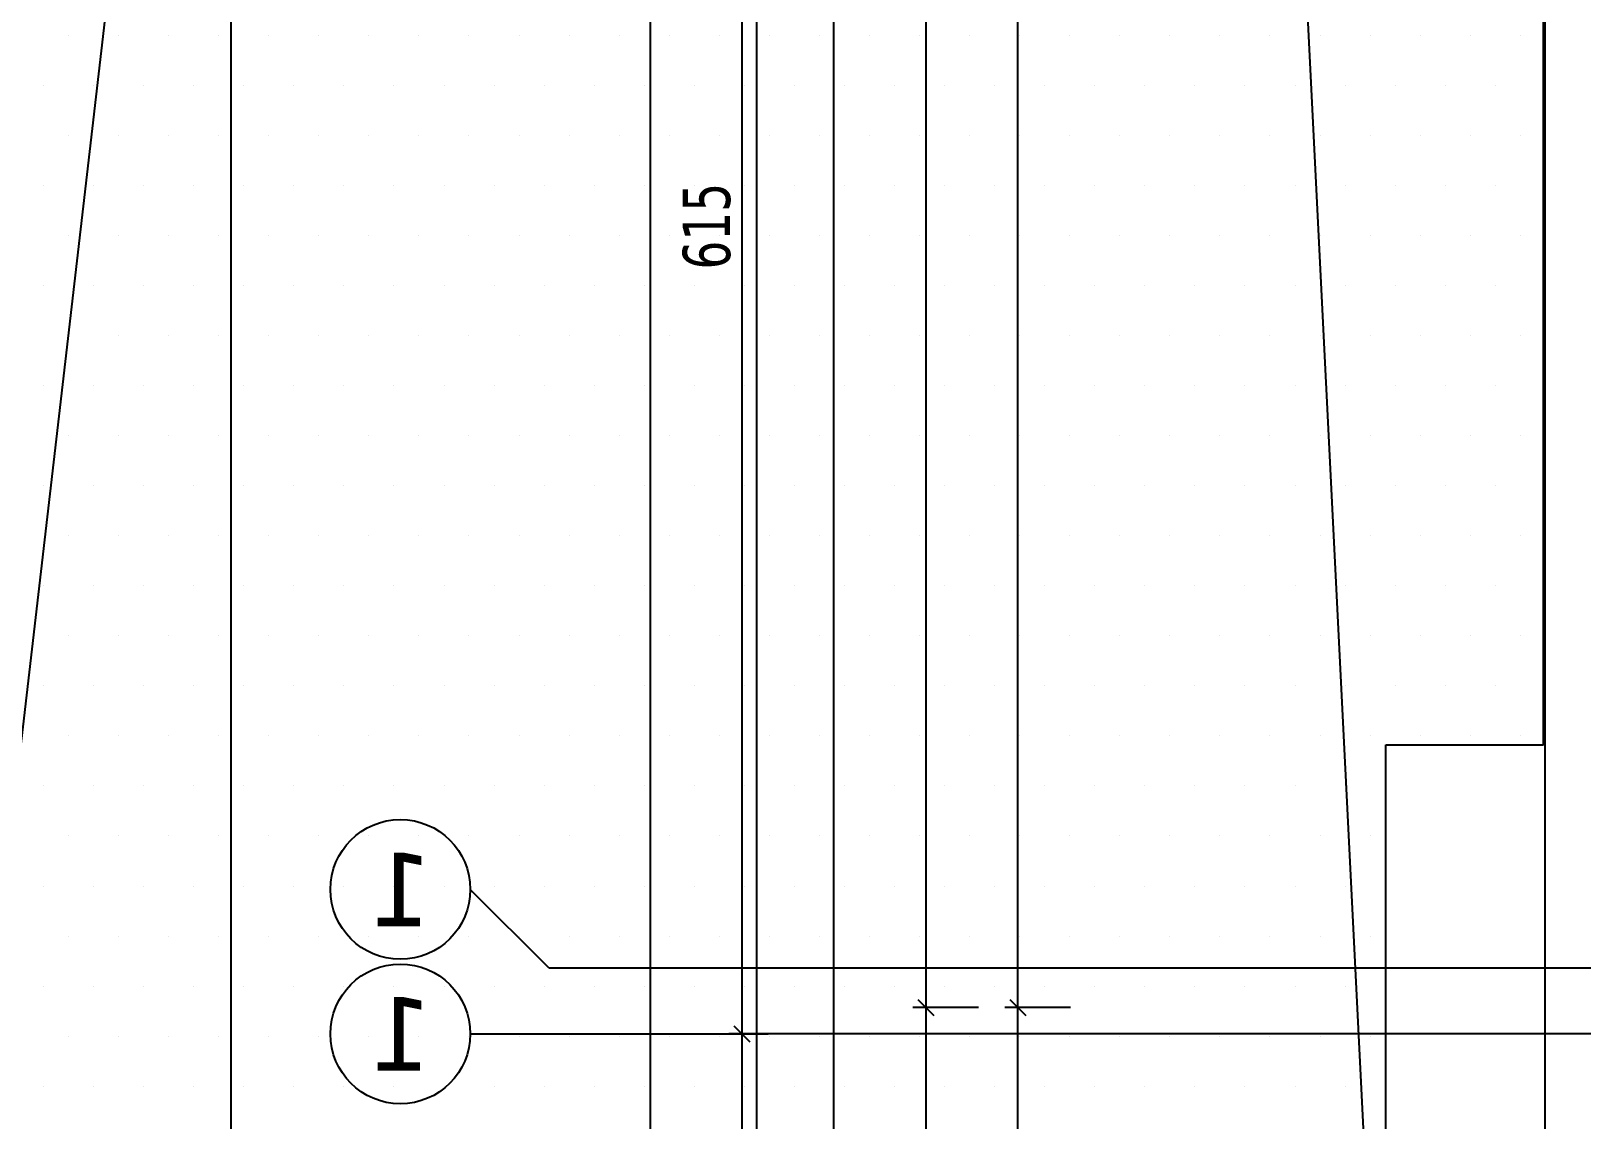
# Model space of a CAD drawing. Header units: millimetres. Extents: x 43168.9 to 43194.6, y -25545.1 to -25543.4.
# Drawn here: x 43171.4088 to 43171.5268, y -25544.4735 to -25544.3906 of the extents above; entities that cross this region are included whole.
import ezdxf
from ezdxf.enums import TextEntityAlignment as Align

# ---------------------------------------------------------------- set-up
doc = ezdxf.new("R2010")
doc.units = ezdxf.units.MM
doc.header["$LTSCALE"] = 200
for name, pattern in [('DASHDOT', [1, 0.5, -0.25, 0, -0.25]), ('DASHDOT2', [0.5, 0.25, -0.125, 0, -0.125]), ('HIDDEN2', [0.1875, 0.125, -0.0625])]:
    doc.linetypes.add(name, pattern=pattern)
for name, color, linetype in [('aks_sgh', 5, 'DASHDOT2'), ('izd.tas.alt_sgh', 214, 'HIDDEN2'), ('olcuaks_sgh', 41, 'Continuous'), ('olcudis_sgh', 185, 'Continuous'), ('vaziyet-01_sgh', 33, 'Continuous'), ('yapi-yaklasma_sgh', 41, 'DASHDOT')]:
    doc.layers.add(name, color=color, linetype=linetype)
doc.layers.add('cim_sgh', color=7, linetype='Continuous', true_color=0x248f00)
doc.styles.add('dim', font='VERDANA.TTF', dxfattribs={"width": 0.7})
doc.styles.add('text1', font='VERDANA.TTF')

msp = doc.modelspace()

# ---------------------------------------------------------------- linework, layer by layer
for p, q in [((43171.4422, -25544.45592), (43171.4422, -25544.45592)), ((43171.4422, -25544.46692), (43171.46488, -25544.46692))]:
    msp.add_line(p, q)
at = {"color": 0, "linetype": 'ByBlock', "lineweight": -2}
for p, q in [((43171.47628, -25544.46432), (43171.47748, -25544.46552)), ((43171.47748, -25544.46552), (43171.47628, -25544.46432)), ((43171.48448, -25544.46552), (43171.48328, -25544.46432)), ((43171.48328, -25544.46432), (43171.48448, -25544.46552)), ((43171.46348, -25544.46752), (43171.46228, -25544.46632)), ((43171.46228, -25544.46632), (43171.46348, -25544.46752))]:
    msp.add_line(p, q, dxfattribs=at)
at = {"linetype": 'Continuous'}
for centre in [(43171.43688, -25544.45592), (43171.43688, -25544.46692)]:
    msp.add_circle(centre, 0.00532, dxfattribs=at)
at = {"layer": 'aks_sgh'}
for p, q in [((43171.4482, -25544.46192), (43171.4422, -25544.45592)), ((43171.46488, -25544.46192), (43171.4482, -25544.46192)), ((43172.26688, -25544.46192), (43171.46488, -25544.46192)), ((43172.26688, -25544.46692), (43171.46488, -25544.46692))]:
    msp.add_line(p, q, dxfattribs=at)
at = {"layer": 'cim_sgh'}
for p, q in [((43171.41162, -25544.39089), (43171.41162, -25544.39089)), ((43171.41543, -25544.39089), (43171.41543, -25544.39089)), ((43171.41924, -25544.39089), (43171.41924, -25544.39089)), ((43171.42305, -25544.39089), (43171.42305, -25544.39089)), ((43171.42686, -25544.39089), (43171.42686, -25544.39089)), ((43171.43067, -25544.39089), (43171.43067, -25544.39089)), ((43171.43448, -25544.39089), (43171.43448, -25544.39089)), ((43171.43829, -25544.39089), (43171.43829, -25544.39089)), ((43171.4421, -25544.39089), (43171.4421, -25544.39089)), ((43171.44591, -25544.39089), (43171.44591, -25544.39089)), ((43171.44972, -25544.39089), (43171.44972, -25544.39089)), ((43171.45353, -25544.39089), (43171.45353, -25544.39089)), ((43171.45734, -25544.39089), (43171.45734, -25544.39089)), ((43171.46115, -25544.39089), (43171.46115, -25544.39089)), ((43171.46496, -25544.39089), (43171.46496, -25544.39089)), ((43171.46877, -25544.39089), (43171.46877, -25544.39089)), ((43171.47258, -25544.39089), (43171.47258, -25544.39089)), ((43171.47639, -25544.39089), (43171.47639, -25544.39089)), ((43171.4802, -25544.39089), (43171.4802, -25544.39089)), ((43171.48401, -25544.39089), (43171.48401, -25544.39089)), ((43171.48782, -25544.39089), (43171.48782, -25544.39089)), ((43171.49163, -25544.39089), (43171.49163, -25544.39089)), ((43171.49544, -25544.39089), (43171.49544, -25544.39089)), ((43171.49925, -25544.39089), (43171.49925, -25544.39089)), ((43171.50306, -25544.39089), (43171.50306, -25544.39089)), ((43171.50687, -25544.39089), (43171.50687, -25544.39089)), ((43171.51068, -25544.39089), (43171.51068, -25544.39089)), ((43171.51449, -25544.39089), (43171.51449, -25544.39089)), ((43171.5183, -25544.39089), (43171.5183, -25544.39089)), ((43171.52211, -25544.39089), (43171.52211, -25544.39089)), ((43171.40972, -25544.3947), (43171.40972, -25544.3947)), ((43171.41353, -25544.3947), (43171.41353, -25544.3947)), ((43171.41734, -25544.3947), (43171.41734, -25544.3947)), ((43171.42115, -25544.3947), (43171.42115, -25544.3947)), ((43171.42496, -25544.3947), (43171.42496, -25544.3947)), ((43171.42877, -25544.3947), (43171.42877, -25544.3947)), ((43171.43258, -25544.3947), (43171.43258, -25544.3947)), ((43171.43639, -25544.3947), (43171.43639, -25544.3947)), ((43171.4402, -25544.3947), (43171.4402, -25544.3947)), ((43171.44401, -25544.3947), (43171.44401, -25544.3947)), ((43171.44782, -25544.3947), (43171.44782, -25544.3947)), ((43171.45163, -25544.3947), (43171.45163, -25544.3947)), ((43171.45544, -25544.3947), (43171.45544, -25544.3947)), ((43171.45925, -25544.3947), (43171.45925, -25544.3947)), ((43171.46306, -25544.3947), (43171.46306, -25544.3947)), ((43171.46687, -25544.3947), (43171.46687, -25544.3947)), ((43171.47068, -25544.3947), (43171.47068, -25544.3947)), ((43171.47449, -25544.3947), (43171.47449, -25544.3947)), ((43171.4783, -25544.3947), (43171.4783, -25544.3947)), ((43171.48211, -25544.3947), (43171.48211, -25544.3947)), ((43171.48592, -25544.3947), (43171.48592, -25544.3947)), ((43171.48973, -25544.3947), (43171.48973, -25544.3947)), ((43171.49354, -25544.3947), (43171.49354, -25544.3947)), ((43171.49735, -25544.3947), (43171.49735, -25544.3947)), ((43171.50116, -25544.3947), (43171.50116, -25544.3947)), ((43171.50497, -25544.3947), (43171.50497, -25544.3947)), ((43171.50878, -25544.3947), (43171.50878, -25544.3947)), ((43171.51259, -25544.3947), (43171.51259, -25544.3947)), ((43171.5164, -25544.3947), (43171.5164, -25544.3947)), ((43171.52021, -25544.3947), (43171.52021, -25544.3947)), ((43171.41162, -25544.39851), (43171.41162, -25544.39851)), ((43171.41543, -25544.39851), (43171.41543, -25544.39851)), ((43171.41924, -25544.39851), (43171.41924, -25544.39851)), ((43171.42305, -25544.39851), (43171.42305, -25544.39851)), ((43171.42686, -25544.39851), (43171.42686, -25544.39851)), ((43171.43067, -25544.39851), (43171.43067, -25544.39851)), ((43171.43448, -25544.39851), (43171.43448, -25544.39851)), ((43171.43829, -25544.39851), (43171.43829, -25544.39851)), ((43171.4421, -25544.39851), (43171.4421, -25544.39851)), ((43171.44591, -25544.39851), (43171.44591, -25544.39851)), ((43171.44972, -25544.39851), (43171.44972, -25544.39851)), ((43171.45353, -25544.39851), (43171.45353, -25544.39851)), ((43171.45734, -25544.39851), (43171.45734, -25544.39851)), ((43171.46115, -25544.39851), (43171.46115, -25544.39851)), ((43171.46496, -25544.39851), (43171.46496, -25544.39851)), ((43171.46877, -25544.39851), (43171.46877, -25544.39851)), ((43171.47258, -25544.39851), (43171.47258, -25544.39851)), ((43171.47639, -25544.39851), (43171.47639, -25544.39851)), ((43171.4802, -25544.39851), (43171.4802, -25544.39851)), ((43171.48401, -25544.39851), (43171.48401, -25544.39851)), ((43171.48782, -25544.39851), (43171.48782, -25544.39851)), ((43171.49163, -25544.39851), (43171.49163, -25544.39851)), ((43171.49544, -25544.39851), (43171.49544, -25544.39851)), ((43171.49925, -25544.39851), (43171.49925, -25544.39851)), ((43171.50306, -25544.39851), (43171.50306, -25544.39851)), ((43171.50687, -25544.39851), (43171.50687, -25544.39851)), ((43171.51068, -25544.39851), (43171.51068, -25544.39851)), ((43171.51449, -25544.39851), (43171.51449, -25544.39851)), ((43171.5183, -25544.39851), (43171.5183, -25544.39851)), ((43171.52211, -25544.39851), (43171.52211, -25544.39851)), ((43171.40972, -25544.40232), (43171.40972, -25544.40232)), ((43171.41353, -25544.40232), (43171.41353, -25544.40232)), ((43171.41734, -25544.40232), (43171.41734, -25544.40232)), ((43171.42115, -25544.40232), (43171.42115, -25544.40232)), ((43171.42496, -25544.40232), (43171.42496, -25544.40232)), ((43171.42877, -25544.40232), (43171.42877, -25544.40232)), ((43171.43258, -25544.40232), (43171.43258, -25544.40232)), ((43171.43639, -25544.40232), (43171.43639, -25544.40232)), ((43171.4402, -25544.40232), (43171.4402, -25544.40232)), ((43171.44401, -25544.40232), (43171.44401, -25544.40232)), ((43171.44782, -25544.40232), (43171.44782, -25544.40232)), ((43171.45163, -25544.40232), (43171.45163, -25544.40232)), ((43171.45544, -25544.40232), (43171.45544, -25544.40232)), ((43171.45925, -25544.40232), (43171.45925, -25544.40232)), ((43171.46306, -25544.40232), (43171.46306, -25544.40232)), ((43171.46687, -25544.40232), (43171.46687, -25544.40232)), ((43171.47068, -25544.40232), (43171.47068, -25544.40232)), ((43171.47449, -25544.40232), (43171.47449, -25544.40232)), ((43171.4783, -25544.40232), (43171.4783, -25544.40232)), ((43171.48211, -25544.40232), (43171.48211, -25544.40232)), ((43171.48592, -25544.40232), (43171.48592, -25544.40232)), ((43171.48973, -25544.40232), (43171.48973, -25544.40232)), ((43171.49354, -25544.40232), (43171.49354, -25544.40232)), ((43171.49735, -25544.40232), (43171.49735, -25544.40232)), ((43171.50116, -25544.40232), (43171.50116, -25544.40232)), ((43171.50497, -25544.40232), (43171.50497, -25544.40232)), ((43171.50878, -25544.40232), (43171.50878, -25544.40232)), ((43171.51259, -25544.40232), (43171.51259, -25544.40232)), ((43171.5164, -25544.40232), (43171.5164, -25544.40232)), ((43171.52021, -25544.40232), (43171.52021, -25544.40232)), ((43171.41162, -25544.40613), (43171.41162, -25544.40613)), ((43171.41543, -25544.40613), (43171.41543, -25544.40613)), ((43171.41924, -25544.40613), (43171.41924, -25544.40613)), ((43171.42305, -25544.40613), (43171.42305, -25544.40613)), ((43171.42686, -25544.40613), (43171.42686, -25544.40613)), ((43171.43067, -25544.40613), (43171.43067, -25544.40613)), ((43171.43448, -25544.40613), (43171.43448, -25544.40613)), ((43171.43829, -25544.40613), (43171.43829, -25544.40613)), ((43171.4421, -25544.40613), (43171.4421, -25544.40613)), ((43171.44591, -25544.40613), (43171.44591, -25544.40613)), ((43171.44972, -25544.40613), (43171.44972, -25544.40613)), ((43171.45353, -25544.40613), (43171.45353, -25544.40613)), ((43171.45734, -25544.40613), (43171.45734, -25544.40613)), ((43171.46115, -25544.40613), (43171.46115, -25544.40613)), ((43171.46496, -25544.40613), (43171.46496, -25544.40613)), ((43171.46877, -25544.40613), (43171.46877, -25544.40613)), ((43171.47258, -25544.40613), (43171.47258, -25544.40613)), ((43171.47639, -25544.40613), (43171.47639, -25544.40613)), ((43171.4802, -25544.40613), (43171.4802, -25544.40613)), ((43171.48401, -25544.40613), (43171.48401, -25544.40613)), ((43171.48782, -25544.40613), (43171.48782, -25544.40613)), ((43171.49163, -25544.40613), (43171.49163, -25544.40613)), ((43171.49544, -25544.40613), (43171.49544, -25544.40613)), ((43171.49925, -25544.40613), (43171.49925, -25544.40613)), ((43171.50306, -25544.40613), (43171.50306, -25544.40613)), ((43171.50687, -25544.40613), (43171.50687, -25544.40613)), ((43171.51068, -25544.40613), (43171.51068, -25544.40613)), ((43171.51449, -25544.40613), (43171.51449, -25544.40613)), ((43171.5183, -25544.40613), (43171.5183, -25544.40613)), ((43171.52211, -25544.40613), (43171.52211, -25544.40613)), ((43171.40972, -25544.40994), (43171.40972, -25544.40994)), ((43171.41353, -25544.40994), (43171.41353, -25544.40994)), ((43171.41734, -25544.40994), (43171.41734, -25544.40994)), ((43171.42115, -25544.40994), (43171.42115, -25544.40994)), ((43171.42496, -25544.40994), (43171.42496, -25544.40994)), ((43171.42877, -25544.40994), (43171.42877, -25544.40994)), ((43171.43258, -25544.40994), (43171.43258, -25544.40994)), ((43171.43639, -25544.40994), (43171.43639, -25544.40994)), ((43171.4402, -25544.40994), (43171.4402, -25544.40994)), ((43171.44401, -25544.40994), (43171.44401, -25544.40994)), ((43171.44782, -25544.40994), (43171.44782, -25544.40994)), ((43171.45163, -25544.40994), (43171.45163, -25544.40994)), ((43171.45544, -25544.40994), (43171.45544, -25544.40994)), ((43171.45925, -25544.40994), (43171.45925, -25544.40994)), ((43171.46306, -25544.40994), (43171.46306, -25544.40994)), ((43171.46687, -25544.40994), (43171.46687, -25544.40994)), ((43171.47068, -25544.40994), (43171.47068, -25544.40994)), ((43171.47449, -25544.40994), (43171.47449, -25544.40994)), ((43171.4783, -25544.40994), (43171.4783, -25544.40994)), ((43171.48211, -25544.40994), (43171.48211, -25544.40994)), ((43171.48592, -25544.40994), (43171.48592, -25544.40994)), ((43171.48973, -25544.40994), (43171.48973, -25544.40994)), ((43171.49354, -25544.40994), (43171.49354, -25544.40994)), ((43171.49735, -25544.40994), (43171.49735, -25544.40994)), ((43171.50116, -25544.40994), (43171.50116, -25544.40994)), ((43171.50497, -25544.40994), (43171.50497, -25544.40994)), ((43171.50878, -25544.40994), (43171.50878, -25544.40994)), ((43171.51259, -25544.40994), (43171.51259, -25544.40994)), ((43171.5164, -25544.40994), (43171.5164, -25544.40994)), ((43171.52021, -25544.40994), (43171.52021, -25544.40994)), ((43171.41162, -25544.41375), (43171.41162, -25544.41375)), ((43171.41543, -25544.41375), (43171.41543, -25544.41375)), ((43171.41924, -25544.41375), (43171.41924, -25544.41375)), ((43171.42305, -25544.41375), (43171.42305, -25544.41375)), ((43171.42686, -25544.41375), (43171.42686, -25544.41375)), ((43171.43067, -25544.41375), (43171.43067, -25544.41375)), ((43171.43448, -25544.41375), (43171.43448, -25544.41375)), ((43171.43829, -25544.41375), (43171.43829, -25544.41375)), ((43171.4421, -25544.41375), (43171.4421, -25544.41375)), ((43171.44591, -25544.41375), (43171.44591, -25544.41375)), ((43171.44972, -25544.41375), (43171.44972, -25544.41375)), ((43171.45353, -25544.41375), (43171.45353, -25544.41375)), ((43171.45734, -25544.41375), (43171.45734, -25544.41375)), ((43171.46115, -25544.41375), (43171.46115, -25544.41375)), ((43171.46496, -25544.41375), (43171.46496, -25544.41375)), ((43171.46877, -25544.41375), (43171.46877, -25544.41375)), ((43171.47258, -25544.41375), (43171.47258, -25544.41375)), ((43171.47639, -25544.41375), (43171.47639, -25544.41375)), ((43171.4802, -25544.41375), (43171.4802, -25544.41375)), ((43171.48401, -25544.41375), (43171.48401, -25544.41375)), ((43171.48782, -25544.41375), (43171.48782, -25544.41375)), ((43171.49163, -25544.41375), (43171.49163, -25544.41375)), ((43171.49544, -25544.41375), (43171.49544, -25544.41375)), ((43171.49925, -25544.41375), (43171.49925, -25544.41375)), ((43171.50306, -25544.41375), (43171.50306, -25544.41375)), ((43171.50687, -25544.41375), (43171.50687, -25544.41375)), ((43171.51068, -25544.41375), (43171.51068, -25544.41375)), ((43171.51449, -25544.41375), (43171.51449, -25544.41375)), ((43171.5183, -25544.41375), (43171.5183, -25544.41375)), ((43171.52211, -25544.41375), (43171.52211, -25544.41375)), ((43171.40972, -25544.41756), (43171.40972, -25544.41756)), ((43171.41353, -25544.41756), (43171.41353, -25544.41756)), ((43171.41734, -25544.41756), (43171.41734, -25544.41756)), ((43171.42115, -25544.41756), (43171.42115, -25544.41756)), ((43171.42496, -25544.41756), (43171.42496, -25544.41756)), ((43171.42877, -25544.41756), (43171.42877, -25544.41756)), ((43171.43258, -25544.41756), (43171.43258, -25544.41756)), ((43171.43639, -25544.41756), (43171.43639, -25544.41756)), ((43171.4402, -25544.41756), (43171.4402, -25544.41756)), ((43171.44401, -25544.41756), (43171.44401, -25544.41756)), ((43171.44782, -25544.41756), (43171.44782, -25544.41756)), ((43171.45163, -25544.41756), (43171.45163, -25544.41756)), ((43171.45544, -25544.41756), (43171.45544, -25544.41756)), ((43171.45925, -25544.41756), (43171.45925, -25544.41756)), ((43171.46306, -25544.41756), (43171.46306, -25544.41756)), ((43171.46687, -25544.41756), (43171.46687, -25544.41756)), ((43171.47068, -25544.41756), (43171.47068, -25544.41756)), ((43171.47449, -25544.41756), (43171.47449, -25544.41756)), ((43171.4783, -25544.41756), (43171.4783, -25544.41756)), ((43171.48211, -25544.41756), (43171.48211, -25544.41756)), ((43171.48592, -25544.41756), (43171.48592, -25544.41756)), ((43171.48973, -25544.41756), (43171.48973, -25544.41756)), ((43171.49354, -25544.41756), (43171.49354, -25544.41756)), ((43171.49735, -25544.41756), (43171.49735, -25544.41756)), ((43171.50116, -25544.41756), (43171.50116, -25544.41756)), ((43171.50497, -25544.41756), (43171.50497, -25544.41756)), ((43171.50878, -25544.41756), (43171.50878, -25544.41756)), ((43171.51259, -25544.41756), (43171.51259, -25544.41756)), ((43171.5164, -25544.41756), (43171.5164, -25544.41756)), ((43171.52021, -25544.41756), (43171.52021, -25544.41756)), ((43171.41162, -25544.42137), (43171.41162, -25544.42137)), ((43171.41543, -25544.42137), (43171.41543, -25544.42137)), ((43171.41924, -25544.42137), (43171.41924, -25544.42137)), ((43171.42305, -25544.42137), (43171.42305, -25544.42137)), ((43171.42686, -25544.42137), (43171.42686, -25544.42137)), ((43171.43067, -25544.42137), (43171.43067, -25544.42137)), ((43171.43448, -25544.42137), (43171.43448, -25544.42137)), ((43171.43829, -25544.42137), (43171.43829, -25544.42137)), ((43171.4421, -25544.42137), (43171.4421, -25544.42137)), ((43171.44591, -25544.42137), (43171.44591, -25544.42137)), ((43171.44972, -25544.42137), (43171.44972, -25544.42137)), ((43171.45353, -25544.42137), (43171.45353, -25544.42137)), ((43171.45734, -25544.42137), (43171.45734, -25544.42137)), ((43171.46115, -25544.42137), (43171.46115, -25544.42137)), ((43171.46496, -25544.42137), (43171.46496, -25544.42137)), ((43171.46877, -25544.42137), (43171.46877, -25544.42137)), ((43171.47258, -25544.42137), (43171.47258, -25544.42137)), ((43171.47639, -25544.42137), (43171.47639, -25544.42137)), ((43171.4802, -25544.42137), (43171.4802, -25544.42137)), ((43171.48401, -25544.42137), (43171.48401, -25544.42137)), ((43171.48782, -25544.42137), (43171.48782, -25544.42137)), ((43171.49163, -25544.42137), (43171.49163, -25544.42137)), ((43171.49544, -25544.42137), (43171.49544, -25544.42137)), ((43171.49925, -25544.42137), (43171.49925, -25544.42137)), ((43171.50306, -25544.42137), (43171.50306, -25544.42137)), ((43171.50687, -25544.42137), (43171.50687, -25544.42137)), ((43171.51068, -25544.42137), (43171.51068, -25544.42137)), ((43171.51449, -25544.42137), (43171.51449, -25544.42137)), ((43171.5183, -25544.42137), (43171.5183, -25544.42137)), ((43171.52211, -25544.42137), (43171.52211, -25544.42137)), ((43171.40972, -25544.42518), (43171.40972, -25544.42518)), ((43171.41353, -25544.42518), (43171.41353, -25544.42518)), ((43171.41734, -25544.42518), (43171.41734, -25544.42518)), ((43171.42115, -25544.42518), (43171.42115, -25544.42518)), ((43171.42496, -25544.42518), (43171.42496, -25544.42518)), ((43171.42877, -25544.42518), (43171.42877, -25544.42518)), ((43171.43258, -25544.42518), (43171.43258, -25544.42518)), ((43171.43639, -25544.42518), (43171.43639, -25544.42518)), ((43171.4402, -25544.42518), (43171.4402, -25544.42518)), ((43171.44401, -25544.42518), (43171.44401, -25544.42518)), ((43171.44782, -25544.42518), (43171.44782, -25544.42518)), ((43171.45163, -25544.42518), (43171.45163, -25544.42518)), ((43171.45544, -25544.42518), (43171.45544, -25544.42518)), ((43171.45925, -25544.42518), (43171.45925, -25544.42518)), ((43171.46306, -25544.42518), (43171.46306, -25544.42518)), ((43171.46687, -25544.42518), (43171.46687, -25544.42518)), ((43171.47068, -25544.42518), (43171.47068, -25544.42518)), ((43171.47449, -25544.42518), (43171.47449, -25544.42518)), ((43171.4783, -25544.42518), (43171.4783, -25544.42518)), ((43171.48211, -25544.42518), (43171.48211, -25544.42518)), ((43171.48592, -25544.42518), (43171.48592, -25544.42518)), ((43171.48973, -25544.42518), (43171.48973, -25544.42518)), ((43171.49354, -25544.42518), (43171.49354, -25544.42518)), ((43171.49735, -25544.42518), (43171.49735, -25544.42518)), ((43171.50116, -25544.42518), (43171.50116, -25544.42518)), ((43171.50497, -25544.42518), (43171.50497, -25544.42518)), ((43171.50878, -25544.42518), (43171.50878, -25544.42518)), ((43171.51259, -25544.42518), (43171.51259, -25544.42518)), ((43171.5164, -25544.42518), (43171.5164, -25544.42518)), ((43171.52021, -25544.42518), (43171.52021, -25544.42518)), ((43171.41162, -25544.42899), (43171.41162, -25544.42899)), ((43171.41543, -25544.42899), (43171.41543, -25544.42899)), ((43171.41924, -25544.42899), (43171.41924, -25544.42899)), ((43171.42305, -25544.42899), (43171.42305, -25544.42899)), ((43171.42686, -25544.42899), (43171.42686, -25544.42899)), ((43171.43067, -25544.42899), (43171.43067, -25544.42899)), ((43171.43448, -25544.42899), (43171.43448, -25544.42899)), ((43171.43829, -25544.42899), (43171.43829, -25544.42899)), ((43171.4421, -25544.42899), (43171.4421, -25544.42899)), ((43171.44591, -25544.42899), (43171.44591, -25544.42899)), ((43171.44972, -25544.42899), (43171.44972, -25544.42899)), ((43171.45353, -25544.42899), (43171.45353, -25544.42899)), ((43171.45734, -25544.42899), (43171.45734, -25544.42899)), ((43171.46115, -25544.42899), (43171.46115, -25544.42899)), ((43171.46496, -25544.42899), (43171.46496, -25544.42899)), ((43171.46877, -25544.42899), (43171.46877, -25544.42899)), ((43171.47258, -25544.42899), (43171.47258, -25544.42899)), ((43171.47639, -25544.42899), (43171.47639, -25544.42899)), ((43171.4802, -25544.42899), (43171.4802, -25544.42899)), ((43171.48401, -25544.42899), (43171.48401, -25544.42899)), ((43171.48782, -25544.42899), (43171.48782, -25544.42899)), ((43171.49163, -25544.42899), (43171.49163, -25544.42899)), ((43171.49544, -25544.42899), (43171.49544, -25544.42899)), ((43171.49925, -25544.42899), (43171.49925, -25544.42899)), ((43171.50306, -25544.42899), (43171.50306, -25544.42899)), ((43171.50687, -25544.42899), (43171.50687, -25544.42899)), ((43171.51068, -25544.42899), (43171.51068, -25544.42899)), ((43171.51449, -25544.42899), (43171.51449, -25544.42899)), ((43171.5183, -25544.42899), (43171.5183, -25544.42899)), ((43171.52211, -25544.42899), (43171.52211, -25544.42899)), ((43171.40972, -25544.4328), (43171.40972, -25544.4328)), ((43171.41353, -25544.4328), (43171.41353, -25544.4328)), ((43171.41734, -25544.4328), (43171.41734, -25544.4328)), ((43171.42115, -25544.4328), (43171.42115, -25544.4328)), ((43171.42496, -25544.4328), (43171.42496, -25544.4328)), ((43171.42877, -25544.4328), (43171.42877, -25544.4328)), ((43171.43258, -25544.4328), (43171.43258, -25544.4328)), ((43171.43639, -25544.4328), (43171.43639, -25544.4328)), ((43171.4402, -25544.4328), (43171.4402, -25544.4328)), ((43171.44401, -25544.4328), (43171.44401, -25544.4328)), ((43171.44782, -25544.4328), (43171.44782, -25544.4328)), ((43171.45163, -25544.4328), (43171.45163, -25544.4328)), ((43171.45544, -25544.4328), (43171.45544, -25544.4328)), ((43171.45925, -25544.4328), (43171.45925, -25544.4328)), ((43171.46306, -25544.4328), (43171.46306, -25544.4328)), ((43171.46687, -25544.4328), (43171.46687, -25544.4328)), ((43171.47068, -25544.4328), (43171.47068, -25544.4328)), ((43171.47449, -25544.4328), (43171.47449, -25544.4328)), ((43171.4783, -25544.4328), (43171.4783, -25544.4328)), ((43171.48211, -25544.4328), (43171.48211, -25544.4328)), ((43171.48592, -25544.4328), (43171.48592, -25544.4328)), ((43171.48973, -25544.4328), (43171.48973, -25544.4328)), ((43171.49354, -25544.4328), (43171.49354, -25544.4328)), ((43171.49735, -25544.4328), (43171.49735, -25544.4328)), ((43171.50116, -25544.4328), (43171.50116, -25544.4328)), ((43171.50497, -25544.4328), (43171.50497, -25544.4328)), ((43171.50878, -25544.4328), (43171.50878, -25544.4328)), ((43171.51259, -25544.4328), (43171.51259, -25544.4328)), ((43171.5164, -25544.4328), (43171.5164, -25544.4328)), ((43171.52021, -25544.4328), (43171.52021, -25544.4328)), ((43171.41162, -25544.43661), (43171.41162, -25544.43661)), ((43171.41543, -25544.43661), (43171.41543, -25544.43661)), ((43171.41924, -25544.43661), (43171.41924, -25544.43661)), ((43171.42305, -25544.43661), (43171.42305, -25544.43661)), ((43171.42686, -25544.43661), (43171.42686, -25544.43661)), ((43171.43067, -25544.43661), (43171.43067, -25544.43661)), ((43171.43448, -25544.43661), (43171.43448, -25544.43661)), ((43171.43829, -25544.43661), (43171.43829, -25544.43661)), ((43171.4421, -25544.43661), (43171.4421, -25544.43661)), ((43171.44591, -25544.43661), (43171.44591, -25544.43661)), ((43171.44972, -25544.43661), (43171.44972, -25544.43661)), ((43171.45353, -25544.43661), (43171.45353, -25544.43661)), ((43171.45734, -25544.43661), (43171.45734, -25544.43661)), ((43171.46115, -25544.43661), (43171.46115, -25544.43661)), ((43171.46496, -25544.43661), (43171.46496, -25544.43661)), ((43171.46877, -25544.43661), (43171.46877, -25544.43661)), ((43171.47258, -25544.43661), (43171.47258, -25544.43661)), ((43171.47639, -25544.43661), (43171.47639, -25544.43661)), ((43171.4802, -25544.43661), (43171.4802, -25544.43661)), ((43171.48401, -25544.43661), (43171.48401, -25544.43661)), ((43171.48782, -25544.43661), (43171.48782, -25544.43661)), ((43171.49163, -25544.43661), (43171.49163, -25544.43661)), ((43171.49544, -25544.43661), (43171.49544, -25544.43661)), ((43171.49925, -25544.43661), (43171.49925, -25544.43661)), ((43171.50306, -25544.43661), (43171.50306, -25544.43661)), ((43171.50687, -25544.43661), (43171.50687, -25544.43661)), ((43171.51068, -25544.43661), (43171.51068, -25544.43661)), ((43171.51449, -25544.43661), (43171.51449, -25544.43661)), ((43171.5183, -25544.43661), (43171.5183, -25544.43661)), ((43171.52211, -25544.43661), (43171.52211, -25544.43661)), ((43171.40972, -25544.44042), (43171.40972, -25544.44042)), ((43171.41353, -25544.44042), (43171.41353, -25544.44042)), ((43171.41734, -25544.44042), (43171.41734, -25544.44042)), ((43171.42115, -25544.44042), (43171.42115, -25544.44042)), ((43171.42496, -25544.44042), (43171.42496, -25544.44042)), ((43171.42877, -25544.44042), (43171.42877, -25544.44042)), ((43171.43258, -25544.44042), (43171.43258, -25544.44042)), ((43171.43639, -25544.44042), (43171.43639, -25544.44042)), ((43171.4402, -25544.44042), (43171.4402, -25544.44042)), ((43171.44401, -25544.44042), (43171.44401, -25544.44042)), ((43171.44782, -25544.44042), (43171.44782, -25544.44042)), ((43171.45163, -25544.44042), (43171.45163, -25544.44042)), ((43171.45544, -25544.44042), (43171.45544, -25544.44042)), ((43171.45925, -25544.44042), (43171.45925, -25544.44042)), ((43171.46306, -25544.44042), (43171.46306, -25544.44042)), ((43171.46687, -25544.44042), (43171.46687, -25544.44042)), ((43171.47068, -25544.44042), (43171.47068, -25544.44042)), ((43171.47449, -25544.44042), (43171.47449, -25544.44042)), ((43171.4783, -25544.44042), (43171.4783, -25544.44042)), ((43171.48211, -25544.44042), (43171.48211, -25544.44042)), ((43171.48592, -25544.44042), (43171.48592, -25544.44042)), ((43171.48973, -25544.44042), (43171.48973, -25544.44042)), ((43171.49354, -25544.44042), (43171.49354, -25544.44042)), ((43171.49735, -25544.44042), (43171.49735, -25544.44042)), ((43171.50116, -25544.44042), (43171.50116, -25544.44042)), ((43171.50497, -25544.44042), (43171.50497, -25544.44042)), ((43171.50878, -25544.44042), (43171.50878, -25544.44042)), ((43171.51259, -25544.44042), (43171.51259, -25544.44042)), ((43171.5164, -25544.44042), (43171.5164, -25544.44042)), ((43171.52021, -25544.44042), (43171.52021, -25544.44042)), ((43171.41162, -25544.44423), (43171.41162, -25544.44423)), ((43171.41543, -25544.44423), (43171.41543, -25544.44423)), ((43171.41924, -25544.44423), (43171.41924, -25544.44423)), ((43171.42305, -25544.44423), (43171.42305, -25544.44423)), ((43171.42686, -25544.44423), (43171.42686, -25544.44423)), ((43171.43067, -25544.44423), (43171.43067, -25544.44423)), ((43171.43448, -25544.44423), (43171.43448, -25544.44423)), ((43171.43829, -25544.44423), (43171.43829, -25544.44423)), ((43171.4421, -25544.44423), (43171.4421, -25544.44423)), ((43171.44591, -25544.44423), (43171.44591, -25544.44423)), ((43171.44972, -25544.44423), (43171.44972, -25544.44423)), ((43171.45353, -25544.44423), (43171.45353, -25544.44423)), ((43171.45734, -25544.44423), (43171.45734, -25544.44423)), ((43171.46115, -25544.44423), (43171.46115, -25544.44423)), ((43171.46496, -25544.44423), (43171.46496, -25544.44423)), ((43171.46877, -25544.44423), (43171.46877, -25544.44423)), ((43171.47258, -25544.44423), (43171.47258, -25544.44423)), ((43171.47639, -25544.44423), (43171.47639, -25544.44423)), ((43171.4802, -25544.44423), (43171.4802, -25544.44423)), ((43171.48401, -25544.44423), (43171.48401, -25544.44423)), ((43171.48782, -25544.44423), (43171.48782, -25544.44423)), ((43171.49163, -25544.44423), (43171.49163, -25544.44423)), ((43171.49544, -25544.44423), (43171.49544, -25544.44423)), ((43171.49925, -25544.44423), (43171.49925, -25544.44423)), ((43171.50306, -25544.44423), (43171.50306, -25544.44423)), ((43171.50687, -25544.44423), (43171.50687, -25544.44423)), ((43171.51068, -25544.44423), (43171.51068, -25544.44423)), ((43171.51449, -25544.44423), (43171.51449, -25544.44423)), ((43171.5183, -25544.44423), (43171.5183, -25544.44423)), ((43171.52211, -25544.44423), (43171.52211, -25544.44423)), ((43171.40972, -25544.44804), (43171.40972, -25544.44804)), ((43171.41353, -25544.44804), (43171.41353, -25544.44804)), ((43171.41734, -25544.44804), (43171.41734, -25544.44804)), ((43171.42115, -25544.44804), (43171.42115, -25544.44804)), ((43171.42496, -25544.44804), (43171.42496, -25544.44804)), ((43171.42877, -25544.44804), (43171.42877, -25544.44804)), ((43171.43258, -25544.44804), (43171.43258, -25544.44804)), ((43171.43639, -25544.44804), (43171.43639, -25544.44804)), ((43171.4402, -25544.44804), (43171.4402, -25544.44804)), ((43171.44401, -25544.44804), (43171.44401, -25544.44804)), ((43171.44782, -25544.44804), (43171.44782, -25544.44804)), ((43171.45163, -25544.44804), (43171.45163, -25544.44804)), ((43171.45544, -25544.44804), (43171.45544, -25544.44804)), ((43171.45925, -25544.44804), (43171.45925, -25544.44804)), ((43171.46306, -25544.44804), (43171.46306, -25544.44804)), ((43171.46687, -25544.44804), (43171.46687, -25544.44804)), ((43171.47068, -25544.44804), (43171.47068, -25544.44804)), ((43171.47449, -25544.44804), (43171.47449, -25544.44804)), ((43171.4783, -25544.44804), (43171.4783, -25544.44804)), ((43171.48211, -25544.44804), (43171.48211, -25544.44804)), ((43171.48592, -25544.44804), (43171.48592, -25544.44804)), ((43171.48973, -25544.44804), (43171.48973, -25544.44804)), ((43171.49354, -25544.44804), (43171.49354, -25544.44804)), ((43171.49735, -25544.44804), (43171.49735, -25544.44804)), ((43171.50116, -25544.44804), (43171.50116, -25544.44804)), ((43171.50497, -25544.44804), (43171.50497, -25544.44804)), ((43171.50878, -25544.44804), (43171.50878, -25544.44804)), ((43171.41162, -25544.45185), (43171.41162, -25544.45185)), ((43171.41543, -25544.45185), (43171.41543, -25544.45185)), ((43171.41924, -25544.45185), (43171.41924, -25544.45185)), ((43171.42305, -25544.45185), (43171.42305, -25544.45185)), ((43171.42686, -25544.45185), (43171.42686, -25544.45185)), ((43171.43067, -25544.45185), (43171.43067, -25544.45185)), ((43171.43448, -25544.45185), (43171.43448, -25544.45185)), ((43171.43829, -25544.45185), (43171.43829, -25544.45185)), ((43171.4421, -25544.45185), (43171.4421, -25544.45185)), ((43171.44591, -25544.45185), (43171.44591, -25544.45185)), ((43171.44972, -25544.45185), (43171.44972, -25544.45185)), ((43171.45353, -25544.45185), (43171.45353, -25544.45185)), ((43171.45734, -25544.45185), (43171.45734, -25544.45185)), ((43171.46115, -25544.45185), (43171.46115, -25544.45185)), ((43171.46496, -25544.45185), (43171.46496, -25544.45185)), ((43171.46877, -25544.45185), (43171.46877, -25544.45185)), ((43171.47258, -25544.45185), (43171.47258, -25544.45185)), ((43171.47639, -25544.45185), (43171.47639, -25544.45185)), ((43171.4802, -25544.45185), (43171.4802, -25544.45185)), ((43171.48401, -25544.45185), (43171.48401, -25544.45185)), ((43171.48782, -25544.45185), (43171.48782, -25544.45185)), ((43171.49163, -25544.45185), (43171.49163, -25544.45185)), ((43171.49544, -25544.45185), (43171.49544, -25544.45185)), ((43171.49925, -25544.45185), (43171.49925, -25544.45185)), ((43171.50306, -25544.45185), (43171.50306, -25544.45185)), ((43171.50687, -25544.45185), (43171.50687, -25544.45185)), ((43171.51068, -25544.45185), (43171.51068, -25544.45185)), ((43171.40972, -25544.45566), (43171.40972, -25544.45566)), ((43171.41353, -25544.45566), (43171.41353, -25544.45566)), ((43171.41734, -25544.45566), (43171.41734, -25544.45566)), ((43171.42115, -25544.45566), (43171.42115, -25544.45566)), ((43171.42496, -25544.45566), (43171.42496, -25544.45566)), ((43171.42877, -25544.45566), (43171.42877, -25544.45566)), ((43171.43258, -25544.45566), (43171.43258, -25544.45566)), ((43171.43639, -25544.45566), (43171.43639, -25544.45566)), ((43171.4402, -25544.45566), (43171.4402, -25544.45566)), ((43171.44401, -25544.45566), (43171.44401, -25544.45566)), ((43171.44782, -25544.45566), (43171.44782, -25544.45566)), ((43171.45163, -25544.45566), (43171.45163, -25544.45566)), ((43171.45544, -25544.45566), (43171.45544, -25544.45566)), ((43171.45925, -25544.45566), (43171.45925, -25544.45566)), ((43171.46306, -25544.45566), (43171.46306, -25544.45566)), ((43171.46687, -25544.45566), (43171.46687, -25544.45566)), ((43171.47068, -25544.45566), (43171.47068, -25544.45566)), ((43171.47449, -25544.45566), (43171.47449, -25544.45566)), ((43171.4783, -25544.45566), (43171.4783, -25544.45566)), ((43171.48211, -25544.45566), (43171.48211, -25544.45566)), ((43171.48592, -25544.45566), (43171.48592, -25544.45566)), ((43171.48973, -25544.45566), (43171.48973, -25544.45566)), ((43171.49354, -25544.45566), (43171.49354, -25544.45566)), ((43171.49735, -25544.45566), (43171.49735, -25544.45566)), ((43171.50116, -25544.45566), (43171.50116, -25544.45566)), ((43171.50497, -25544.45566), (43171.50497, -25544.45566)), ((43171.50878, -25544.45566), (43171.50878, -25544.45566)), ((43171.41162, -25544.45947), (43171.41162, -25544.45947)), ((43171.41543, -25544.45947), (43171.41543, -25544.45947)), ((43171.41924, -25544.45947), (43171.41924, -25544.45947)), ((43171.42305, -25544.45947), (43171.42305, -25544.45947)), ((43171.42686, -25544.45947), (43171.42686, -25544.45947)), ((43171.43067, -25544.45947), (43171.43067, -25544.45947)), ((43171.43448, -25544.45947), (43171.43448, -25544.45947)), ((43171.43829, -25544.45947), (43171.43829, -25544.45947)), ((43171.4421, -25544.45947), (43171.4421, -25544.45947)), ((43171.44591, -25544.45947), (43171.44591, -25544.45947)), ((43171.44972, -25544.45947), (43171.44972, -25544.45947)), ((43171.45353, -25544.45947), (43171.45353, -25544.45947)), ((43171.45734, -25544.45947), (43171.45734, -25544.45947)), ((43171.46115, -25544.45947), (43171.46115, -25544.45947)), ((43171.46496, -25544.45947), (43171.46496, -25544.45947)), ((43171.46877, -25544.45947), (43171.46877, -25544.45947)), ((43171.47258, -25544.45947), (43171.47258, -25544.45947)), ((43171.47639, -25544.45947), (43171.47639, -25544.45947)), ((43171.4802, -25544.45947), (43171.4802, -25544.45947)), ((43171.48401, -25544.45947), (43171.48401, -25544.45947)), ((43171.48782, -25544.45947), (43171.48782, -25544.45947)), ((43171.49163, -25544.45947), (43171.49163, -25544.45947)), ((43171.49544, -25544.45947), (43171.49544, -25544.45947)), ((43171.49925, -25544.45947), (43171.49925, -25544.45947)), ((43171.50306, -25544.45947), (43171.50306, -25544.45947)), ((43171.50687, -25544.45947), (43171.50687, -25544.45947)), ((43171.51068, -25544.45947), (43171.51068, -25544.45947)), ((43171.40972, -25544.46328), (43171.40972, -25544.46328)), ((43171.41353, -25544.46328), (43171.41353, -25544.46328)), ((43171.41734, -25544.46328), (43171.41734, -25544.46328)), ((43171.42115, -25544.46328), (43171.42115, -25544.46328)), ((43171.42496, -25544.46328), (43171.42496, -25544.46328)), ((43171.42877, -25544.46328), (43171.42877, -25544.46328)), ((43171.43258, -25544.46328), (43171.43258, -25544.46328)), ((43171.43639, -25544.46328), (43171.43639, -25544.46328)), ((43171.4402, -25544.46328), (43171.4402, -25544.46328)), ((43171.44401, -25544.46328), (43171.44401, -25544.46328)), ((43171.44782, -25544.46328), (43171.44782, -25544.46328)), ((43171.45163, -25544.46328), (43171.45163, -25544.46328)), ((43171.45544, -25544.46328), (43171.45544, -25544.46328)), ((43171.45925, -25544.46328), (43171.45925, -25544.46328)), ((43171.46306, -25544.46328), (43171.46306, -25544.46328)), ((43171.46687, -25544.46328), (43171.46687, -25544.46328)), ((43171.47068, -25544.46328), (43171.47068, -25544.46328)), ((43171.47449, -25544.46328), (43171.47449, -25544.46328)), ((43171.4783, -25544.46328), (43171.4783, -25544.46328)), ((43171.48211, -25544.46328), (43171.48211, -25544.46328)), ((43171.48592, -25544.46328), (43171.48592, -25544.46328)), ((43171.48973, -25544.46328), (43171.48973, -25544.46328)), ((43171.49354, -25544.46328), (43171.49354, -25544.46328)), ((43171.49735, -25544.46328), (43171.49735, -25544.46328)), ((43171.50116, -25544.46328), (43171.50116, -25544.46328)), ((43171.50497, -25544.46328), (43171.50497, -25544.46328)), ((43171.50878, -25544.46328), (43171.50878, -25544.46328)), ((43171.41162, -25544.46709), (43171.41162, -25544.46709)), ((43171.41543, -25544.46709), (43171.41543, -25544.46709)), ((43171.41924, -25544.46709), (43171.41924, -25544.46709)), ((43171.42305, -25544.46709), (43171.42305, -25544.46709)), ((43171.42686, -25544.46709), (43171.42686, -25544.46709)), ((43171.43067, -25544.46709), (43171.43067, -25544.46709)), ((43171.43448, -25544.46709), (43171.43448, -25544.46709)), ((43171.43829, -25544.46709), (43171.43829, -25544.46709)), ((43171.4421, -25544.46709), (43171.4421, -25544.46709)), ((43171.44591, -25544.46709), (43171.44591, -25544.46709)), ((43171.44972, -25544.46709), (43171.44972, -25544.46709)), ((43171.45353, -25544.46709), (43171.45353, -25544.46709)), ((43171.45734, -25544.46709), (43171.45734, -25544.46709)), ((43171.46115, -25544.46709), (43171.46115, -25544.46709)), ((43171.46496, -25544.46709), (43171.46496, -25544.46709)), ((43171.46877, -25544.46709), (43171.46877, -25544.46709)), ((43171.47258, -25544.46709), (43171.47258, -25544.46709)), ((43171.47639, -25544.46709), (43171.47639, -25544.46709)), ((43171.4802, -25544.46709), (43171.4802, -25544.46709)), ((43171.48401, -25544.46709), (43171.48401, -25544.46709)), ((43171.48782, -25544.46709), (43171.48782, -25544.46709)), ((43171.49163, -25544.46709), (43171.49163, -25544.46709)), ((43171.49544, -25544.46709), (43171.49544, -25544.46709)), ((43171.49925, -25544.46709), (43171.49925, -25544.46709)), ((43171.50306, -25544.46709), (43171.50306, -25544.46709)), ((43171.50687, -25544.46709), (43171.50687, -25544.46709)), ((43171.51068, -25544.46709), (43171.51068, -25544.46709)), ((43171.40972, -25544.4709), (43171.40972, -25544.4709)), ((43171.41353, -25544.4709), (43171.41353, -25544.4709)), ((43171.41734, -25544.4709), (43171.41734, -25544.4709)), ((43171.42115, -25544.4709), (43171.42115, -25544.4709)), ((43171.42496, -25544.4709), (43171.42496, -25544.4709)), ((43171.42877, -25544.4709), (43171.42877, -25544.4709)), ((43171.43258, -25544.4709), (43171.43258, -25544.4709)), ((43171.43639, -25544.4709), (43171.43639, -25544.4709)), ((43171.4402, -25544.4709), (43171.4402, -25544.4709)), ((43171.44401, -25544.4709), (43171.44401, -25544.4709)), ((43171.44782, -25544.4709), (43171.44782, -25544.4709)), ((43171.45163, -25544.4709), (43171.45163, -25544.4709)), ((43171.45544, -25544.4709), (43171.45544, -25544.4709)), ((43171.45925, -25544.4709), (43171.45925, -25544.4709)), ((43171.46306, -25544.4709), (43171.46306, -25544.4709)), ((43171.46687, -25544.4709), (43171.46687, -25544.4709)), ((43171.47068, -25544.4709), (43171.47068, -25544.4709)), ((43171.47449, -25544.4709), (43171.47449, -25544.4709)), ((43171.4783, -25544.4709), (43171.4783, -25544.4709)), ((43171.48211, -25544.4709), (43171.48211, -25544.4709)), ((43171.48592, -25544.4709), (43171.48592, -25544.4709)), ((43171.48973, -25544.4709), (43171.48973, -25544.4709)), ((43171.49354, -25544.4709), (43171.49354, -25544.4709)), ((43171.49735, -25544.4709), (43171.49735, -25544.4709)), ((43171.50116, -25544.4709), (43171.50116, -25544.4709)), ((43171.50497, -25544.4709), (43171.50497, -25544.4709)), ((43171.50878, -25544.4709), (43171.50878, -25544.4709))]:
    msp.add_line(p, q, dxfattribs=at)
at = {"layer": 'izd.tas.alt_sgh'}
msp.add_line((43171.424, -25544.78854), (43171.424, -25543.79238), dxfattribs=at)
at = {"layer": 'olcuaks_sgh'}
for p, q in [((43171.45588, -25543.83767), (43171.45588, -25544.55117)), ((43171.46288, -25544.46717), (43171.46288, -25544.34367)), ((43171.46288, -25544.54917), (43171.46288, -25544.46667)), ((43171.46688, -25544.46692), (43171.46188, -25544.46692)), ((43171.46688, -25544.46692), (43171.46188, -25544.46692))]:
    msp.add_line(p, q, dxfattribs=at)
at = {"layer": 'olcudis_sgh'}
for p, q in [((43171.46988, -25544.55117), (43171.46988, -25543.83767)), ((43171.47688, -25543.83767), (43171.47688, -25544.46517)), ((43171.48388, -25544.46517), (43171.48388, -25543.89767)), ((43171.48088, -25544.46492), (43171.47588, -25544.46492)), ((43171.48088, -25544.46492), (43171.47588, -25544.46492)), ((43171.47688, -25544.46467), (43171.47688, -25544.55117)), ((43171.48788, -25544.46492), (43171.48288, -25544.46492)), ((43171.48788, -25544.46492), (43171.48288, -25544.46492)), ((43171.48388, -25544.55117), (43171.48388, -25544.46467))]:
    msp.add_line(p, q, dxfattribs=at)
at = {"layer": 'vaziyet-01_sgh'}
for p, q in [((43171.52388, -25544.44492), (43171.52388, -25543.81792)), ((43171.368, -25544.78988), (43171.47838, -25543.83792)), ((43171.47838, -25543.83792), (43171.52573, -25544.78612)), ((43171.51188, -25544.57092), (43171.51188, -25544.44492)), ((43171.51188, -25544.44492), (43171.52388, -25544.44492))]:
    msp.add_line(p, q, dxfattribs=at)
at = {"layer": 'yapi-yaklasma_sgh'}
for p, q in [((43171.464, -25544.78759), (43171.464, -25543.79476)), ((43171.464, -25544.78759), (43171.464, -25543.79476)), ((43171.524, -25544.72615), (43171.524, -25543.79832)), ((43171.524, -25544.72615), (43171.524, -25543.79832))]:
    msp.add_line(p, q, dxfattribs=at)

# ---------------------------------------------------------------- texts
at = {"linetype": 'Continuous', "style": 'text1', "text_generation_flag": 4}
for p in [(43171.43688, -25544.45592), (43171.43688, -25544.46692)]:
    msp.add_attdef('1', text='', height=0.0056, rotation=180, dxfattribs=at).set_placement(p, align=Align.MIDDLE)
at = {"layer": 'olcuaks_sgh', "color": 2, "style": 'dim', "width": 0.7}
msp.add_text('615', height=0.0036, rotation=90, dxfattribs=at).set_placement((43171.46197, -25544.40872))

doc.saveas('drawing.dxf')
